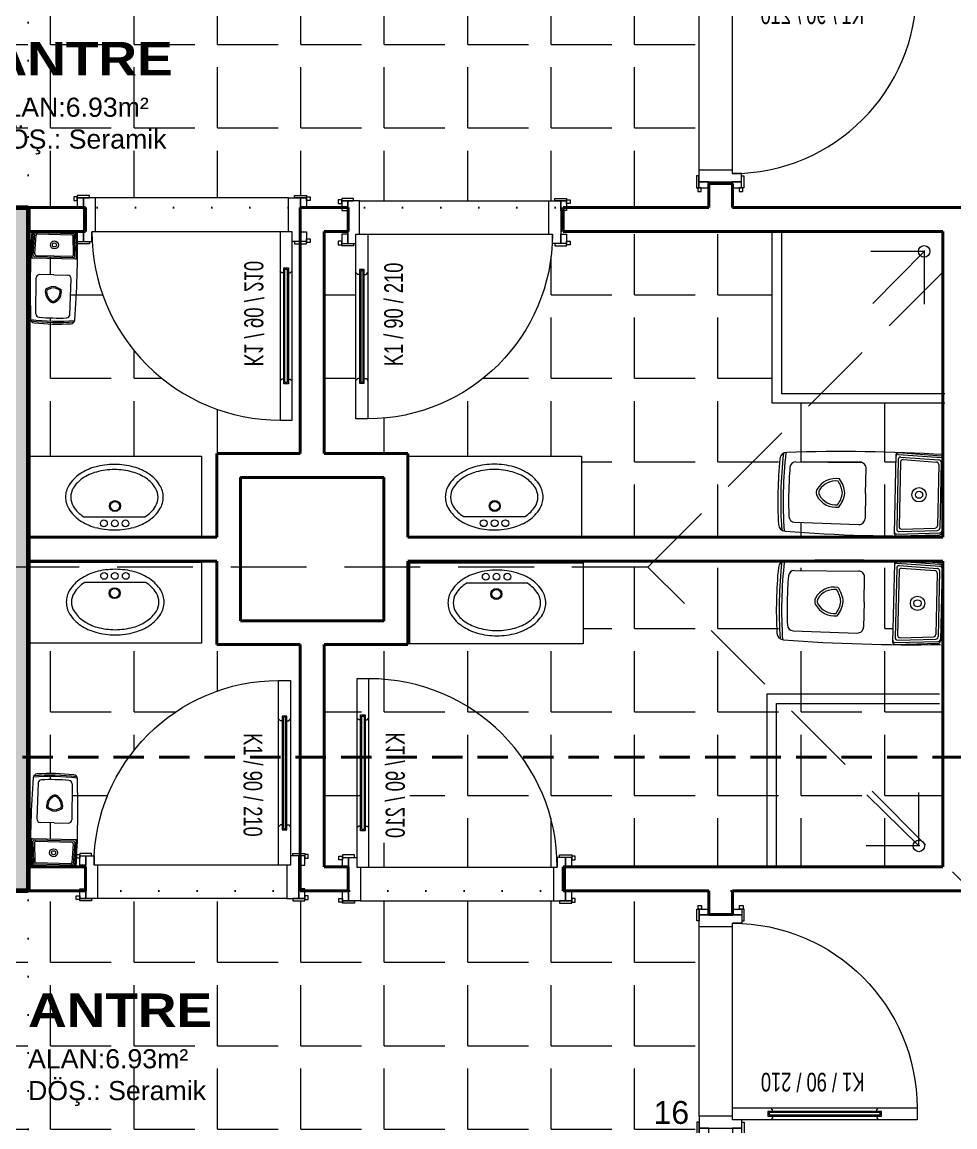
# Model space of a CAD drawing. Header units: millimetres. Extents: x 768 to 14077, y 324 to 18132.
# Drawn here: x 3823.9 to 4214.5, y 10785.6 to 11248.1 of the extents above; entities that cross this region are included whole.
import ezdxf
from ezdxf.enums import TextEntityAlignment as Align

# ---------------------------------------------------------------- set-up
doc = ezdxf.new("R2010")
doc.units = ezdxf.units.MM
for name, pattern in [('DOT2', [3.175, 0, -3.175]), ('HIDDEN', [9.525, 6.35, -3.175]), ('HIDDENX2', [19.05, 12.7, -6.35])]:
    doc.linetypes.add(name, pattern=pattern)
for name, color, linetype, lineweight in [('KAPI', 30, 'Continuous', 20), ('SEM_DUVAR1', 136, 'Continuous', 40), ('SEM_hidden', 8, 'HIDDEN', 13), ('SEM_INCE', 8, 'Continuous', 5), ('SEM_KAPI', 30, 'Continuous', 18), ('SEM_KESİK1', 254, 'HIDDENX2', 40), ('SEM_KOLON1', 244, 'Continuous', 60), ('SEM_PENCERE', 133, 'Continuous', 13), ('SEM_TARAMA', 253, 'Continuous', 5), ('SEM_TEFRIS', 225, 'Continuous', 9), ('SEM_YAZI2', 53, 'Continuous', 9), ('SEMBOL', 232, 'Continuous', 0)]:
    doc.layers.add(name, color=color, linetype=linetype, lineweight=lineweight)
doc.layers.add('SEM_AKS', color=161, linetype='Continuous')
doc.styles.add('S', font='arial.ttf', dxfattribs={"width": 0.7})
doc.styles.get("Standard").update_dxf_attribs({"font": 'arial.ttf'})
pattern_1 = [(0, (-355.13, 8724.027), (0, 34.925), [25.4, -9.525]), (90, (-355.13, 8724.027), (-34.925, 2e-15), [25.4, -9.525])]

# ---------------------------------------------------------------- blocks, each defined once
blk = doc.blocks.new('kap 1')
at = {"layer": 'SEM_INCE', "ltscale": 0.5}
for p, q in [((8.5, 10), (85, 10)), ((5, -4), (85, -4))]:
    blk.add_line(p, q, dxfattribs=at)
blk.add_arc((8.5, 10), 78, 360, 90, dxfattribs=at)
at = {"layer": 'SEM_KAPI'}
for p in [(86.5, 14), (85, 10)]:
    blk.add_line(p, (86.5, 10), dxfattribs=at)
for points in [[(3.5, 10), (8.5, 10), (8.5, 88), (3.5, 88)], [(-2.5, 14.5), (-2.5, 13), (-4, 13), (-4, 14.5)], [(2.5, 14), (2.5, 15), (-2.5, 15), (-2.5, 14)], [(0, 14), (0, 10), (-2.5, 10), (-2.5, 14)], [(87.5, 14), (87.5, 15), (92.5, 15), (92.5, 14)], [(90, 14), (90, 10), (92.5, 10), (92.5, 14)], [(92.5, 14.5), (92.5, 13), (94, 13), (94, 14.5)], [(0, 0), (0, -4), (-2.5, -4), (-2.5, 0)], [(90, 0), (90, -4), (92.5, -4), (92.5, 0)], [(-2.5, -3), (-2.5, -4.5), (-4, -4.5), (-4, -3)], [(2.5, -4), (2.5, -5), (-2.5, -5), (-2.5, -4)], [(87.5, -4), (87.5, -5), (92.5, -5), (92.5, -4)], [(92.5, -3), (92.5, -4.5), (94, -4.5), (94, -3)]]:
    blk.add_lwpolyline(points, close=True, dxfattribs=at)
for points in [[(5, 71), (4.25, 71), (3.5, 71.75)], [(7, 71), (7.75, 71), (8.5, 71.75)], [(5, 27), (4.25, 27), (3.5, 26.25)], [(7, 27), (7.75, 27), (8.5, 26.25)], [(5, 10), (5, -4), (0, -4), (0, 14), (3.5, 14)], [(85, 10), (85, -4), (90, -4), (90, 14), (86.5, 14)]]:
    blk.add_lwpolyline(points, dxfattribs=at)
at = {"layer": 'SEM_PENCERE'}
for points in [[(5, 25), (5, 73), (7, 73), (7, 25)], [(5.5, 25.5), (5.5, 72.5), (6.5, 72.5), (6.5, 25.5)]]:
    blk.add_lwpolyline(points, close=True, dxfattribs=at)
blk = doc.blocks.new('kapı 90 210')
at = {"layer": 'KAPI', "xscale": -1.140948896087914, "yscale": 1.140948896087914, "zscale": 1.140948896087914, "rotation": 90}
blk.add_blockref('kap 1', (1817.41, 1318.49), dxfattribs=at)
at = {"layer": 'SEM_YAZI2', "style": 'S', "width": 0.7}
blk.add_text('K1 / 90 / 210', height=9, rotation=0, dxfattribs=at).set_placement((1742.36, 1291.87))
blk = doc.blocks.new('lavabo24')
at = {"layer": 'SEM_TEFRIS'}
for p, q in [((15, -42), (15, 0)), ((15, 0), (105, 0)), ((105, 0), (105, -42)), ((76.04, -10.56), (44.36, -10.56)), ((105, -42), (15, -42))]:
    blk.add_line(p, q, dxfattribs=at)
for centre, radius in [((54.44, -7.14), 1.76), ((59.99, -7.14), 1.76), ((65.67, -7.14), 1.76), ((59.92, -16.1), 2.84), ((59.92, -16.1), 2.39)]:
    blk.add_circle(centre, radius, dxfattribs=at)
for centre, radius, start, end in [((57.37, -31.25), 27.14, 105.51757, 123.83466), ((60.2, -41.45), 37.73, 90, 105.51757), ((60.2, -41.45), 37.73, 74.48243, 90), ((63.04, -31.25), 27.14, 56.16534, 74.48243), ((53.05, -24.8), 19.38, 123.83466, 148.28659), ((53.05, -24.8), 16.68, 121.37674, 148.28659), ((67.36, -24.8), 16.68, 31.71341, 58.62326), ((67.36, -24.8), 19.38, 31.71341, 56.16534), ((46.47, -20.73), 11.64, 148.28659, 180), ((46.47, -20.73), 8.94, 148.28659, 180), ((73.94, -20.73), 8.94, 0, 31.71341), ((73.94, -20.73), 11.64, 0, 31.71341), ((46.47, -20.73), 11.64, 180, 211.71341), ((46.47, -20.73), 8.94, 180, 211.71341), ((73.94, -20.73), 8.94, 328.28659, 0), ((73.94, -20.73), 11.64, 328.28659, 0), ((53.05, -16.66), 19.38, 211.71341, 236.16534), ((53.05, -16.66), 16.68, 211.71341, 236.16534), ((67.36, -16.66), 16.68, 303.83466, 328.28659), ((67.36, -16.66), 19.38, 303.83466, 328.28659), ((57.37, -10.21), 27.14, 236.16534, 254.48243), ((57.37, -10.21), 24.44, 236.16534, 254.48243), ((60.2, -0.01), 35.03, 254.48243, 270), ((60.2, -0.01), 35.03, 270, 285.51757), ((63.04, -10.21), 24.44, 285.51757, 303.83466), ((63.04, -10.21), 27.14, 285.51757, 303.83466), ((60.2, -0.01), 37.73, 254.48243, 270), ((60.2, -0.01), 37.73, 270, 285.51757)]:
    blk.add_arc(centre, radius, start, end, dxfattribs=at)
blk = doc.blocks.new('banyo')
at = {"layer": 'SEM_TEFRIS'}
for p, q in [((2376.06, 1421.24), (2466.06, 1421.24)), ((2466.06, 1421.24), (2466.06, 1331.24)), ((2376.06, 1416.24), (2461.06, 1416.24)), ((2461.06, 1416.24), (2461.06, 1331.24)), ((2386.76, 1341.56), (2386.76, 1369.6)), ((2386.76, 1342), (2413.48, 1369.24)), ((2386.76, 1342), (2414.55, 1342))]:
    blk.add_line(p, q, dxfattribs=at)
blk.add_circle((2386.76, 1342), 3, dxfattribs=at)
blk = doc.blocks.new('fdsfsd')
at = {"layer": 'SEM_TEFRIS'}
for p, q in [((6139.96, 1099.83), (6139.6, 1072.91)), ((6165.22, 1099.83), (6165.57, 1072.91)), ((6152.89, 1091.02), (6152.29, 1091.02)), ((6152.59, 1090.02), (6152.54, 1090.02)), ((6152.59, 1090.02), (6152.63, 1090.02)), ((6152.59, 1070.38), (6142.1, 1070.38)), ((6152.59, 1070.38), (6163.07, 1070.38)), ((6135.14, 1056.99), (6136.04, 1038.99)), ((6135.94, 1056.99), (6136.84, 1038.99)), ((6169.04, 1058.04), (6136.14, 1058.04)), ((6136.99, 1055.99), (6137.79, 1039.99)), ((6167.18, 1057.04), (6137.99, 1057.04)), ((6138.04, 1054.99), (6138.74, 1040.99)), ((6166.13, 1056.04), (6139.04, 1056.04)), ((6167.13, 1054.99), (6166.43, 1040.99)), ((6168.18, 1055.99), (6167.38, 1039.99)), ((6169.23, 1056.99), (6168.33, 1038.99)), ((6170.03, 1056.99), (6169.13, 1038.99)), ((6168.14, 1038.04), (6137.04, 1038.04)), ((6166.38, 1039.04), (6138.79, 1039.04)), ((6165.43, 1040.04), (6139.74, 1040.04))]:
    blk.add_line(p, q, dxfattribs=at)
for radius in [3, 1.5]:
    blk.add_circle((6152.59, 1047.99), radius, dxfattribs=at)
for centre, radius, start, end in [((6139.06, 1103.58), 3, 94.2993, 176.9871), ((6152.59, 923.67), 182.21, 84.9422, 95.0578), ((6152.59, 923.67), 183.41, 85.7007, 94.2993), ((6166.11, 1103.58), 3, 3.0129, 85.7007), ((6868.5, 1065.19), 733.45, 176.98713, 182.12116), ((6152.59, 923.67), 181.21, 84.7844, 95.2156), ((6142.46, 1099.79), 2.5, 93.2914, 179.2456), ((6152.59, 923.67), 178.91, 90, 93.2914), ((6152.59, 923.67), 178.91, 86.7086, 90), ((6162.72, 1099.79), 2.5, 0.7544, 86.7086), ((5436.68, 1065.19), 733.45, 357.87884, 3.01287), ((6155.6, 1082.8), 9.05, 118.051, 188.5277), ((6155.6, 1082.8), 8.05, 121.1533, 185.6173), ((6152.29, 1089.02), 2, 90, 118.051), ((6152.54, 1088.02), 2, 90, 123.533), ((6152.63, 1088.02), 2, 56.467, 90), ((6152.89, 1089.02), 2, 61.949, 90), ((6149.57, 1082.8), 8.05, 354.3827, 58.8467), ((6149.57, 1082.8), 9.05, 351.4723, 61.949), ((6153.97, 1091.16), 12.16, 232.967, 263.4544), ((6153.97, 1091.16), 11.16, 235.0999, 262.8651), ((6151.2, 1091.16), 11.16, 277.1349, 304.9001), ((6151.2, 1091.16), 12.16, 276.5456, 307.033), ((6142.1, 1072.88), 2.5, 179.2456, 270), ((6163.07, 1072.88), 2.5, 270, 0.7544), ((6136.14, 1057.04), 1, 90, 182.8624), ((6136.94, 1057.04), 1, 90, 182.8624), ((6137.99, 1056.04), 1, 90, 182.8624), ((6139.04, 1055.04), 1, 90, 182.8624), ((6166.13, 1055.04), 1, 357.1376, 90), ((6167.18, 1056.04), 1, 357.1376, 90), ((6168.23, 1057.04), 1, 357.1376, 90), ((6169.04, 1057.04), 1, 357.1376, 90), ((6139.74, 1041.04), 1, 182.8624, 270), ((6165.43, 1041.04), 1, 270, 357.1376), ((6137.04, 1039.04), 1, 182.8624, 270), ((6137.84, 1039.04), 1, 182.8624, 270), ((6138.79, 1040.04), 1, 182.8624, 270), ((6166.38, 1040.04), 1, 270, 357.1376), ((6167.33, 1039.04), 1, 270, 357.1376), ((6168.14, 1039.04), 1, 270, 357.1376)]:
    blk.add_arc(centre, radius, start, end, dxfattribs=at)

msp = doc.modelspace()

# ---------------------------------------------------------------- hatches: boundary and pattern name
at = {"layer": 'SEM_TARAMA'}
h = msp.add_hatch(dxfattribs=at)
h.set_pattern_fill('ANGLE', color=256, scale=5)
h.set_pattern_definition(pattern_1)
h.paths.add_polyline_path([(4111.43, 11492.44), (4111.43, 11532.44), (4111.43, 11542.44), (4111.43, 11727.44), (3921.43, 11727.44), (3911.43, 11727.44), (3877.43, 11727.44), (3826.43, 11727.44), (3826.43, 11579.99), (3833.66, 11579.99), (3833.66, 11551.58), (3826.43, 11551.58), (3826.43, 11550.93), (3881.49, 11550.93), (3881.49, 11545.93), (3876.49, 11545.93), (3876.49, 11542.44), (3911.43, 11542.44), (3921.43, 11542.44), (3921.43, 11532.44), (3921.43, 11492.44)])
h.paths.add_polyline_path([(3641.43, 11727.44), (3641.43, 11542.44), (3651.43, 11542.44), (3651.43, 11532.44), (3459.43, 11532.44), (3459.43, 11290.44), (3790.43, 11290.44), (3800.43, 11290.44), (3800.43, 11287.89), (3800.43, 11285.39), (3821.43, 11285.39), (3821.43, 11282.89), (3821.43, 11280.44), (3790.43, 11280.44), (3790.43, 11282.89), (3790.43, 11287.89), (3600.43, 11287.89), (3600.43, 11282.89), (3600.43, 11265.39), (3590.43, 11265.39), (3590.43, 11285.39), (3310.43, 11285.39), (3310.43, 11170.39), (3826.43, 11170.39), (3826.43, 11727.44), (3756.43, 11727.44)], flags=17)
h.paths.add_polyline_path([(3660.24, 11621.13), (3660.24, 11542.29), (3737.56, 11542.29), (3739.07, 11542.29, 0.414214)], flags=0)
h.paths.add_polyline_path([(3800.13, 11580.06), (3815.45, 11580.06), (3815.45, 11551.64), (3800.13, 11551.64)], flags=0)
h.paths.add_polyline_path([(3677.42, 11600.73), (3677.42, 11552.39), (3665.05, 11552.39), (3665.05, 11600.73)], flags=0)
h.paths.add_polyline_path([(3756.49, 11545.93), (3816.49, 11545.93), (3816.49, 11550.93), (3816.37, 11550.93), (3751.49, 11550.93), (3751.49, 11545.93), (3756.49, 11545.93)], flags=0)
h.paths.add_polyline_path([(3658.72, 11557.45), (3656.7, 11557.45), (3656.7, 11605.96), (3658.72, 11605.96)], flags=0)
h.paths.add_polyline_path([(3658.22, 11605.46), (3658.22, 11557.96), (3657.2, 11557.96), (3657.2, 11605.46)], flags=0)
h.paths.add_polyline_path([(3818.34, 11579.99), (3833.66, 11579.99), (3833.66, 11551.58), (3818.34, 11551.58)])
h.paths.add_polyline_path([(3901.03, 11366.07), (3905.98, 11366.07), (3905.98, 11292.72), (3906.97, 11292.72), (3906.97, 11293.72), (3911.93, 11293.72), (3911.93, 11293.22), (3913.42, 11293.22), (3913.42, 11291.73), (3911.93, 11291.73), (3911.93, 11288.76), (3909.45, 11288.76), (3909.45, 11278.85), (3911.93, 11278.85), (3911.93, 11275.88), (3913.42, 11275.88), (3913.42, 11274.39), (3911.93, 11274.39), (3911.93, 11273.89), (3906.97, 11273.89), (3906.97, 11274.88), (3904.5, 11274.88), (3825.21, 11274.88), (3822.73, 11274.88), (3822.73, 11273.89), (3817.78, 11273.89), (3817.78, 11274.39), (3816.29, 11274.39), (3816.29, 11275.88), (3817.78, 11275.88), (3817.78, 11278.85), (3820.25, 11278.85), (3820.25, 11288.76), (3817.78, 11288.76), (3817.78, 11291.73), (3816.29, 11291.73), (3816.29, 11293.22), (3817.78, 11293.22), (3817.78, 11293.72), (3822.73, 11293.72), (3822.73, 11292.72), (3823.82, 11292.72, -0.399265)], flags=17)
h.paths.add_polyline_path([(3603.22, 11268.67), (3603.22, 11267.19), (3603.71, 11267.19), (3603.71, 11262.23), (3602.72, 11262.23), (3602.72, 11259.75), (3602.72, 11180.47), (3602.72, 11177.99), (3603.71, 11177.99), (3603.71, 11173.03), (3603.22, 11173.03), (3603.22, 11171.55), (3601.73, 11171.55), (3601.73, 11173.03), (3598.76, 11173.03), (3598.76, 11175.51), (3588.84, 11175.51), (3588.84, 11173.03), (3585.87, 11173.03), (3585.87, 11171.55), (3584.38, 11171.55), (3584.38, 11173.03), (3583.89, 11173.03), (3583.89, 11177.99), (3584.88, 11177.99), (3584.88, 11179.08, -0.399265), (3511.54, 11256.28), (3511.54, 11261.24), (3584.88, 11261.24), (3584.88, 11262.23), (3583.89, 11262.23), (3583.89, 11267.19), (3584.38, 11267.19), (3584.38, 11268.67), (3585.87, 11268.67), (3585.87, 11267.19), (3588.84, 11267.19), (3588.84, 11264.71), (3598.76, 11264.71), (3598.76, 11267.19), (3601.73, 11267.19), (3601.73, 11268.67)], flags=0)
h.paths.add_polyline_path([(3573.98, 11259.75), (3573.98, 11257.77), (3526.4, 11257.77), (3526.4, 11259.75)], flags=0)
h.paths.add_polyline_path([(3573.48, 11259.26), (3573.48, 11258.27), (3526.9, 11258.27), (3526.9, 11259.26)], flags=0)
h.paths.add_polyline_path([(3578.94, 11251.56), (3578.94, 11239.43), (3531.54, 11239.43), (3531.54, 11251.56)], flags=0)
h.paths.add_polyline_path([(3389.17, 11256.68), (3310.33, 11256.68), (3310.33, 11179.36), (3310.33, 11177.85, 0.414214)])
h.paths.add_polyline_path([(3374.01, 11260.22), (3374.01, 11258.2), (3325.5, 11258.2), (3325.5, 11260.22)], flags=0)
h.paths.add_polyline_path([(3373.5, 11259.71), (3373.5, 11258.7), (3326, 11258.7), (3326, 11259.71)], flags=0)
h.paths.add_polyline_path([(3368.77, 11251.87), (3368.77, 11239.5), (3320.44, 11239.5), (3320.44, 11251.87)], flags=16)
h.paths.add_polyline_path([(3314.88, 11269.32), (3314.88, 11267.8), (3315.39, 11267.8), (3315.39, 11262.75), (3314.38, 11262.75), (3314.38, 11265.27), (3296.18, 11265.27), (3296.18, 11260.22), (3296.18, 11179.36), (3296.18, 11174.31), (3314.38, 11174.31), (3314.38, 11176.84), (3315.39, 11176.84), (3315.39, 11171.78), (3314.88, 11171.78), (3314.88, 11170.27), (3313.37, 11170.27), (3313.37, 11171.78), (3310.33, 11171.78), (3310.33, 11174.31), (3300.23, 11174.31), (3300.23, 11171.78), (3297.2, 11171.78), (3297.2, 11170.27), (3295.68, 11170.27), (3295.68, 11171.78), (3295.17, 11171.78), (3295.17, 11176.84), (3296.18, 11176.84), (3296.18, 11179.36), (3296.18, 11260.22), (3296.18, 11262.75), (3295.17, 11262.75), (3295.17, 11267.8), (3295.68, 11267.8), (3295.68, 11269.32), (3297.2, 11269.32), (3297.2, 11267.8), (3300.23, 11267.8), (3300.23, 11265.27), (3310.33, 11265.27), (3310.33, 11267.8), (3313.37, 11267.8), (3313.37, 11269.32)])
h.paths.add_polyline_path([(3641.43, 11727.44), (3641.43, 11542.44), (3651.43, 11542.44), (3651.43, 11532.44), (3459.43, 11532.44), (3459.43, 11290.44), (3790.43, 11290.44), (3800.43, 11290.44), (3800.43, 11287.89), (3800.43, 11285.39), (3821.43, 11285.39), (3821.43, 11282.89), (3821.43, 11280.44), (3790.43, 11280.44), (3790.43, 11282.89), (3790.43, 11287.89), (3600.43, 11287.89), (3600.43, 11282.89), (3600.43, 11265.39), (3590.43, 11265.39), (3590.43, 11280.39), (3590.43, 11285.39), (3310.43, 11285.39), (3310.43, 11280.39), (3310.43, 11265.39), (3310.43, 11170.39), (3826.43, 11170.39), (3826.43, 11727.44), (3756.43, 11727.44)], flags=17)
h.paths.add_polyline_path([(3901.03, 11366.07), (3905.98, 11366.07), (3905.98, 11292.72), (3906.97, 11292.72), (3906.97, 11293.72), (3911.93, 11293.72), (3911.93, 11293.22), (3913.42, 11293.22), (3913.42, 11291.73), (3911.93, 11291.73), (3911.93, 11288.76), (3909.45, 11288.76), (3909.45, 11278.85), (3911.93, 11278.85), (3911.93, 11275.88), (3913.42, 11275.88), (3913.42, 11274.39), (3911.93, 11274.39), (3911.93, 11273.89), (3906.97, 11273.89), (3906.97, 11274.88), (3904.5, 11274.88), (3825.21, 11274.88), (3822.73, 11274.88), (3822.73, 11273.89), (3817.78, 11273.89), (3817.78, 11274.39), (3816.29, 11274.39), (3816.29, 11275.88), (3817.78, 11275.88), (3817.78, 11278.85), (3820.25, 11278.85), (3820.25, 11288.76), (3817.78, 11288.76), (3817.78, 11291.73), (3816.29, 11291.73), (3816.29, 11293.22), (3817.78, 11293.22), (3817.78, 11293.72), (3822.73, 11293.72), (3822.73, 11292.72), (3823.82, 11292.72, -0.399265)])
h.paths.add_polyline_path([(3884.18, 11346.06), (3896.3, 11346.06), (3896.3, 11298.67), (3884.18, 11298.67)], flags=16)
h.paths.add_polyline_path([(3660.24, 11621.13), (3660.24, 11542.29), (3737.56, 11542.29), (3739.07, 11542.29, 0.414214)], flags=0)
h.paths.add_polyline_path([(3911.43, 10312.44), (3921.43, 10312.44), (4111.43, 10312.44), (4111.43, 10497.44), (4111.43, 10512.44), (4111.43, 10547.44), (3921.43, 10547.44), (3921.43, 10512.44), (3921.43, 10497.44), (3911.43, 10497.44), (3877.43, 10497.44), (3877.43, 10497.87), (3757.43, 10497.87), (3757.43, 10497.44), (3741.43, 10497.44), (3741.43, 10502.44), (3741.43, 10512.44), (3651.43, 10512.44), (3651.43, 10507.44), (3651.43, 10497.44), (3641.43, 10497.44), (3641.43, 10312.44)])
h.paths.add_polyline_path([(3833.82, 10463.8), (3818.5, 10463.8), (3818.5, 10492.21), (3833.82, 10492.21)], flags=16)
h.paths.add_polyline_path([(3877.46, 10497.92), (3817.46, 10497.92), (3817.46, 10492.92), (3817.58, 10492.92), (3882.46, 10492.92), (3882.46, 10497.92), (3877.46, 10497.92)], flags=17)
h.paths.add_polyline_path([(3656.48, 10422.42), (3656.48, 10495.76), (3655.49, 10495.76), (3655.49, 10494.77), (3650.53, 10494.77), (3650.53, 10495.27), (3649.04, 10495.27), (3649.04, 10496.76), (3650.53, 10496.76), (3650.53, 10499.73), (3653.01, 10499.73), (3653.01, 10509.64), (3650.53, 10509.64), (3650.53, 10512.61), (3649.04, 10512.61), (3649.04, 10514.1), (3650.53, 10514.1), (3650.53, 10514.6), (3655.49, 10514.6), (3655.49, 10513.6), (3657.96, 10513.6), (3737.25, 10513.6), (3739.73, 10513.6), (3739.73, 10514.6), (3744.69, 10514.6), (3744.69, 10514.1), (3746.17, 10514.1), (3746.17, 10512.61), (3744.69, 10512.61), (3744.69, 10509.64), (3742.21, 10509.64), (3742.21, 10499.73), (3744.69, 10499.73), (3744.69, 10496.76), (3746.17, 10496.76), (3746.17, 10495.27), (3744.69, 10495.27), (3744.69, 10494.77), (3739.73, 10494.77), (3739.73, 10495.76), (3738.64, 10495.76, -0.399265), (3661.43, 10422.42)], flags=16)
h.paths.add_polyline_path([(3678.28, 10442.43), (3666.16, 10442.43), (3666.16, 10489.82), (3678.28, 10489.82)], flags=0)
h.paths.add_polyline_path([(3659.95, 10437.29), (3657.96, 10437.29), (3657.96, 10484.86), (3659.95, 10484.86)], flags=0)
h.paths.add_polyline_path([(3659.45, 10437.79), (3658.46, 10437.79), (3658.46, 10484.37), (3659.45, 10484.37)], flags=0)
h.paths.add_polyline_path([(2497.43, 10497.44), (2321.98, 10497.44), (2321.98, 10495.96), (2320.5, 10495.96), (2320.5, 10495.47), (2315.54, 10495.47), (2315.54, 10496.46), (2314.45, 10496.46, -0.399265), (2237.24, 10423.11), (2232.29, 10423.11), (2232.29, 10496.46), (2231.3, 10496.46), (2231.3, 10495.47), (2226.34, 10495.47), (2226.34, 10495.96), (2224.85, 10495.96), (2224.85, 10497.44), (2217.43, 10497.44), (2217.43, 10312.44), (2487.43, 10312.44), (2497.43, 10312.44), (2687.43, 10312.44), (2687.43, 10548.44), (2497.43, 10548.44)])
h.paths.add_polyline_path([(2217.43, 11727.44), (2217.43, 11542.44), (2227.43, 11542.44), (2317.43, 11542.44), (2487.43, 11542.44), (2497.43, 11542.44), (2497.43, 11532.44), (2497.43, 11507.44), (2687.43, 11507.44), (2687.43, 11532.44), (2687.43, 11542.44), (2687.43, 11727.44)])
h.paths.add_polyline_path([(2235.21, 11621.51), (2235.21, 11542.67), (2312.53, 11542.67), (2314.04, 11542.67, 0.414214)], flags=16)
h.paths.add_polyline_path([(2321.62, 11547.22), (2321.62, 11545.71), (2320.11, 11545.71), (2320.11, 11542.67), (2317.58, 11542.67), (2317.58, 11532.57), (2320.11, 11532.57), (2320.11, 11529.54), (2321.62, 11529.54), (2321.62, 11528.02), (2320.11, 11528.02), (2320.11, 11527.51), (2315.06, 11527.51), (2315.06, 11528.52), (2312.53, 11528.52), (2231.67, 11528.52), (2229.15, 11528.52), (2229.15, 11527.51), (2224.09, 11527.51), (2224.09, 11528.02), (2222.58, 11528.02), (2222.58, 11529.54), (2224.09, 11529.54), (2224.09, 11532.57), (2226.62, 11532.57), (2226.62, 11542.67), (2224.09, 11542.67), (2224.09, 11545.71), (2222.58, 11545.71), (2222.58, 11547.22), (2224.09, 11547.22), (2224.09, 11547.73), (2229.15, 11547.73), (2229.15, 11546.72), (2226.62, 11546.72), (2226.62, 11528.52), (2231.67, 11528.52), (2312.53, 11528.52), (2317.58, 11528.52), (2317.58, 11546.72), (2315.06, 11546.72), (2315.06, 11547.73), (2320.11, 11547.73), (2320.11, 11547.22)], flags=16)
h.paths.add_polyline_path([(2252.39, 11601.11), (2252.39, 11552.78), (2240.03, 11552.78), (2240.03, 11601.11)], flags=0)
h.paths.add_polyline_path([(2233.69, 11557.84), (2231.67, 11557.84), (2231.67, 11606.35), (2233.69, 11606.35)], flags=16)
h.paths.add_polyline_path([(2233.19, 11605.84), (2233.19, 11558.34), (2232.18, 11558.34), (2232.18, 11605.84)], flags=0)
h.paths.add_polyline_path([(3887.98, 11619.31), (3972.5, 11619.31), (3972.5, 11691.52), (3887.98, 11691.52)], flags=24)
h.paths.add_polyline_path([(3617.75, 11389.52), (3729.07, 11389.52), (3729.07, 11461.73), (3617.75, 11461.73)], flags=8)
h.paths.add_polyline_path([(3926.26, 10370.75), (4010.78, 10370.75), (4010.78, 10442.96), (3926.26, 10442.96)], flags=24)
h.paths.add_polyline_path([(2426, 10380.2), (2510.53, 10380.2), (2510.53, 10452.4), (2426, 10452.4)], flags=24)
h.paths.add_polyline_path([(2482.89, 11601.27), (2567.41, 11601.27), (2567.41, 11673.47), (2482.89, 11673.47)], flags=24)
h = msp.add_hatch(dxfattribs=at)
h.set_pattern_fill('ANGLE', color=256, scale=5)
h.set_pattern_definition(pattern_1)
h.paths.add_polyline_path([(3826.43, 10884.39), (3590.43, 10884.39), (3590.79, 10877.01), (3600.17, 10877.01), (3600.17, 10879.54), (3603.2, 10879.54), (3603.2, 10881.06), (3604.72, 10881.06), (3604.72, 10879.54), (3605.22, 10879.54), (3605.22, 10874.49), (3604.21, 10874.49), (3604.21, 10871.96), (3604.21, 10791.1), (3604.21, 10788.58), (3605.22, 10788.58), (3605.22, 10783.52), (3604.72, 10783.52), (3604.72, 10782.01), (3603.2, 10782.01), (3603.2, 10783.52), (3600.28, 10783.52), (3600.43, 10769.44), (3600.43, 10766.94), (3614.28, 10766.94), (3634.43, 10766.94), (3790.43, 10766.94), (3790.43, 10776.94), (3817.54, 10776.94), (3817.54, 10779.56), (3816.03, 10779.56), (3816.03, 10781.07), (3817.54, 10781.07), (3817.54, 10781.58), (3822.6, 10781.58), (3822.6, 10780.57), (3825.12, 10780.57), (3826.43, 10780.57)])
h.paths.add_polyline_path([(4107.47, 10869.35), (4107.47, 10871.82), (4106.48, 10871.82), (4106.48, 10876.78), (4106.97, 10876.78), (4106.97, 10878.27), (4108.46, 10878.27), (4108.46, 10876.78), (4111.43, 10876.78), (4111.43, 10884.39), (4054.06, 10884.39), (4054.06, 10881.2), (4055.58, 10881.2), (4055.58, 10879.68), (4054.06, 10879.68), (4054.06, 10879.18), (4049.01, 10879.18), (4049.01, 10880.19), (4046.48, 10880.19), (3965.63, 10880.19), (3963.1, 10880.19), (3963.1, 10879.18), (3958.05, 10879.18), (3958.05, 10879.68), (3956.53, 10879.68), (3956.53, 10881.2), (3958.05, 10881.2), (3958.05, 10884.39), (3942.26, 10884.39), (3942.26, 10882.23), (3943.74, 10882.23), (3943.74, 10880.75), (3942.26, 10880.75), (3942.26, 10880.25), (3937.3, 10880.25), (3937.3, 10881.24), (3934.82, 10881.24), (3855.53, 10881.24), (3853.06, 10881.24), (3853.06, 10880.25), (3848.1, 10880.25), (3846.61, 10880.75), (3846.61, 10882.23), (3848.1, 10882.23), (3848.1, 10884.39), (3826.43, 10884.39), (3826.43, 10780.57), (3905.98, 10780.57), (3908.51, 10780.57), (3908.51, 10781.58), (3913.56, 10781.58), (3913.56, 10781.07), (3915.08, 10781.07), (3915.08, 10779.56), (3913.56, 10779.56), (3913.56, 10776.52), (3911.43, 10776.52), (3911.43, 10774.63), (3921.43, 10774.44), (3921.43, 10757.44), (3961.43, 10757.44, -1), (3971.43, 10757.44), (4011.43, 10757.44), (4021.43, 10782.44), (4099.99, 10782.44), (4106.48, 10783.47), (4106.48, 10787.58), (4107.47, 10787.58), (4107.47, 10790.06)])
h.paths.add_polyline_path([(3826.43, 11274.88), (3825.21, 11274.88), (3822.73, 11274.88), (3822.73, 11273.89), (3817.78, 11273.89), (3816.29, 11274.39), (3816.29, 11275.88), (3817.78, 11275.88), (3817.78, 11278.85), (3820.25, 11278.85), (3820.25, 11280.44), (3805.93, 11280.44), (3790.43, 11280.44), (3790.43, 11282.89), (3790.43, 11287.89), (3600.43, 11287.89), (3600.43, 11282.89), (3600.43, 11267.19), (3601.73, 11267.19), (3601.73, 11268.67), (3603.22, 11268.67), (3603.22, 11267.19), (3603.71, 11267.19), (3603.71, 11262.23), (3602.72, 11259.75), (3602.72, 11180.47), (3602.72, 11177.99), (3603.71, 11177.99), (3603.71, 11173.03), (3603.22, 11173.03), (3603.22, 11171.55), (3601.73, 11171.55), (3601.73, 11173.03), (3598.76, 11173.03), (3598.76, 11175.51), (3592.43, 11175.51), (3592.41, 11170.39), (3826.43, 11170.39)])
h.paths.add_polyline_path([(4107.35, 11265.41), (4107.35, 11267.88), (4106.36, 11267.88), (4106.36, 11272.84), (4106.86, 11272.84), (4106.86, 11274.33), (4108.34, 11274.33), (4108.34, 11272.84), (4111.43, 11272.84), (4111.43, 11280.44), (4071.66, 11280.8, -0.904094), (4061.71, 11280.9), (4011.69, 11281.35), (4011.69, 11256.35), (3921.69, 11256.35), (3921.43, 11280.44), (3918.79, 11280.44), (3909.45, 11280.44), (3909.45, 11278.85), (3911.93, 11278.85), (3911.93, 11275.88), (3913.42, 11275.88), (3913.42, 11274.39), (3911.93, 11274.39), (3911.93, 11273.89), (3906.97, 11273.89), (3904.5, 11274.88), (3826.43, 11274.88), (3826.43, 11170.39), (3832.86, 11170.39), (3847.05, 11170.39), (3847.05, 11173.43), (3845.54, 11173.43), (3845.54, 11174.95), (3847.05, 11174.95), (3847.05, 11175.45), (3852.11, 11175.45), (3852.11, 11174.44), (3854.63, 11174.44), (3935.49, 11174.44), (3938.01, 11174.44), (3938.01, 11175.45), (3943.07, 11175.45), (3943.07, 11174.95), (3944.58, 11174.95), (3944.58, 11173.43), (3943.07, 11173.43), (3943.07, 11170.39), (3950.43, 11170.39), (3957.8, 11170.39), (3957.8, 11172.17), (3956.31, 11172.17), (3956.31, 11173.66), (3957.8, 11173.66), (3957.8, 11174.16), (3962.75, 11174.16), (3965.23, 11173.16), (4044.52, 11173.16), (4047, 11173.16), (4047, 11174.16), (4051.95, 11174.16), (4051.95, 11173.66), (4053.44, 11173.66), (4053.44, 11172.17), (4051.95, 11172.17), (4051.95, 11170.39), (4054.73, 11170.39), (4111.43, 11170.39), (4111.43, 11175.42), (4111.43, 11178.68), (4108.34, 11178.68), (4108.34, 11177.2), (4106.86, 11177.2), (4106.86, 11178.68), (4106.36, 11178.68), (4106.36, 11183.64), (4107.35, 11186.12)])
h.paths.add_polyline_path([(3110.43, 11276.2), (3100.83, 11276.2), (3098.3, 11276.2), (3098.3, 11275.19), (3093.25, 11275.19), (3093.25, 11275.7), (3091.73, 11275.7), (3091.73, 11277.22), (3093.25, 11277.22), (3093.25, 11280.44), (3076.43, 11280.44), (2817.65, 11280.44), (2800.59, 11280.44), (2800.59, 11278.21), (2802.1, 11278.21), (2802.1, 11276.7), (2800.59, 11276.7), (2800.59, 11276.19), (2795.53, 11276.19), (2795.53, 11277.2), (2793.01, 11277.2), (2712.15, 11277.2), (2709.62, 11277.2), (2709.62, 11276.19), (2704.57, 11276.19), (2704.57, 11276.7), (2703.06, 11276.7), (2703.06, 11278.21), (2704.57, 11278.21), (2704.57, 11280.44), (2697.43, 11280.44), (2687.43, 11280.44), (2687.43, 11296.03), (2647.81, 11296.03, -1), (2637.81, 11296.03), (2597.81, 11296.03), (2587.81, 11296.03), (2587.81, 11271.03), (2497.81, 11271.03), (2497.43, 11280.44), (2493.03, 11280.44), (2489.21, 11280.44), (2489.21, 11277.59), (2490.7, 11277.59), (2490.7, 11276.1), (2489.21, 11276.1), (2489.21, 11275.61), (2484.26, 11275.61), (2481.78, 11276.6), (2402.49, 11276.6), (2400.01, 11276.6), (2400.01, 11275.61), (2395.06, 11275.61), (2393.57, 11276.1), (2393.57, 11277.59), (2395.06, 11277.59), (2395.06, 11280.44), (2392.54, 11280.44), (2391.43, 11280.44), (2391.43, 11272.15), (2394.35, 11272.15), (2394.35, 11273.63), (2395.83, 11273.63), (2395.83, 11272.15), (2396.33, 11272.15), (2396.33, 11267.19), (2395.34, 11264.71), (2395.34, 11185.43), (2395.34, 11182.95), (2396.33, 11182.95), (2396.33, 11177.99), (2395.83, 11177.99), (2395.83, 11176.51), (2394.35, 11176.51), (2394.35, 11177.99), (2391.43, 11177.99), (2391.43, 11170.39), (2471.43, 11170.39), (2657.27, 11170.39), (2667.8, 11170.39), (2667.8, 11173.44), (2666.28, 11173.44), (2666.28, 11174.95), (2667.8, 11174.95), (2667.8, 11175.46), (2672.85, 11175.46), (2672.85, 11174.45), (2675.38, 11174.45), (2756.23, 11174.45), (2758.76, 11174.45), (2758.76, 11175.46), (2763.81, 11175.46), (2763.81, 11174.95), (2765.33, 11174.95), (2765.33, 11173.44), (2763.81, 11173.44), (2763.81, 11170.39), (2770.43, 11170.39), (2778.57, 11170.39), (2778.57, 11173.4), (2777.08, 11173.4), (2777.08, 11174.88), (2778.57, 11174.88), (2778.57, 11175.38), (2783.52, 11175.38), (2786, 11174.39), (2865.29, 11174.39), (2867.77, 11174.39), (2867.77, 11175.38), (2872.72, 11175.38), (2874.21, 11174.88), (2874.21, 11173.4), (2872.72, 11173.4), (2872.72, 11170.39), (2882.39, 11170.39), (2973.37, 11170.39), (2990.43, 11170.39), (3110.43, 11170.39)])
h.paths.add_polyline_path([(3110.43, 10884.39), (2873.5, 10884.39), (2873.5, 10882.51), (2875.02, 10882.51), (2875.02, 10881), (2873.5, 10881), (2873.5, 10880.49), (2868.45, 10880.49), (2868.45, 10881.5), (2865.92, 10881.5), (2785.07, 10881.5), (2782.54, 10881.5), (2782.54, 10880.49), (2777.49, 10880.49), (2777.49, 10881), (2775.97, 10881), (2775.97, 10882.51), (2777.49, 10882.51), (2777.49, 10884.39), (2762.5, 10884.39), (2762.5, 10881.73), (2763.99, 10881.73), (2763.99, 10880.24), (2762.5, 10880.24), (2762.5, 10879.75), (2757.55, 10879.75), (2755.07, 10880.74), (2675.78, 10880.74), (2673.3, 10880.74), (2673.3, 10879.75), (2668.35, 10879.75), (2666.86, 10880.24), (2666.86, 10881.73), (2668.35, 10881.73), (2668.35, 10884.39), (2391.43, 10884.39), (2391.43, 10876.49), (2394.18, 10876.49), (2394.18, 10877.98), (2395.66, 10877.98), (2395.66, 10876.49), (2396.16, 10876.49), (2396.16, 10871.54), (2395.17, 10869.06), (2395.17, 10789.77), (2395.17, 10787.3), (2396.16, 10787.3), (2396.16, 10782.34), (2395.66, 10782.34), (2395.66, 10780.85), (2394.18, 10780.85), (2394.18, 10782.34), (2391.43, 10782.34), (2391.43, 10774.44), (2394.36, 10774.44), (2394.36, 10776.89), (2392.84, 10776.89), (2392.84, 10778.41), (2394.36, 10778.41), (2394.36, 10778.91), (2399.41, 10778.91), (2401.94, 10777.9), (2482.8, 10777.9), (2485.32, 10777.9), (2485.32, 10778.91), (2490.38, 10778.91), (2490.38, 10778.41), (2491.89, 10778.41), (2491.89, 10776.89), (2490.38, 10776.89), (2490.38, 10774.44), (2497.43, 10774.44), (2597.43, 10774.26), (2597.43, 10783.44), (2687.43, 10783.44), (2687.43, 10774.44), (2704.45, 10774.44), (2704.45, 10777.17), (2702.97, 10777.17), (2702.97, 10778.66), (2704.45, 10778.66), (2704.45, 10779.16), (2709.41, 10779.16), (2711.89, 10778.16), (2791.17, 10778.16), (2793.65, 10778.16), (2793.65, 10779.16), (2798.61, 10779.16), (2800.09, 10778.66), (2800.09, 10777.17), (2798.61, 10777.17), (2798.61, 10774.44), (2828.9, 10774.44), (3043.09, 10774.44), (3095.1, 10774.44), (3095.1, 10776.88), (3093.61, 10776.88), (3093.61, 10778.37), (3095.1, 10778.37), (3095.1, 10778.86), (3100.05, 10778.86), (3102.53, 10777.87), (3110.43, 10777.87)])
h.paths.add_polyline_path([(3296.45, 10873.99), (3296.45, 10876.46), (3295.46, 10876.46), (3295.46, 10881.42), (3295.95, 10881.42), (3295.95, 10882.91), (3297.44, 10882.91), (3297.44, 10881.42), (3300.43, 10881.42), (3300.43, 10884.39), (3110.43, 10884.39), (3110.43, 10777.87), (3181.82, 10777.87), (3184.3, 10777.87), (3184.3, 10778.86), (3189.25, 10778.86), (3189.25, 10778.37), (3190.74, 10778.37), (3190.74, 10776.88), (3189.25, 10776.88), (3189.25, 10774.44), (3203.05, 10774.44), (3300.43, 10774.44), (3300.43, 10787.27), (3297.44, 10787.27), (3297.44, 10785.78), (3295.95, 10785.78), (3295.95, 10787.27), (3295.46, 10787.27), (3295.46, 10792.22), (3296.45, 10794.7)])
h.paths.add_polyline_path([(3110.43, 11022.39), (2990.43, 11022.39), (2990.43, 10894.39), (2990.43, 10884.39), (3110.43, 10884.39)])
h.paths.add_polyline_path([(3110.43, 11170.39), (2990.43, 11170.39), (2990.43, 11160.39), (2990.43, 11032.39), (3110.43, 11032.39)])
h.paths.add_polyline_path([(2461.43, 11022.44), (2391.43, 11022.44), (2391.43, 10884.39), (2461.43, 10884.39)])
h.paths.add_polyline_path([(2461.43, 11170.39), (2391.43, 11170.39), (2391.43, 11032.44), (2461.43, 11032.44)])
h.paths.add_polyline_path([(4085.88, 10784.2), (4105.69, 10784.2), (4105.69, 10798.91), (4085.88, 10798.91)], flags=24)
h.paths.add_polyline_path([(2085.81, 10613.05), (2197.13, 10613.05), (2197.13, 10685.25), (2085.81, 10685.25)], flags=9)
h.paths.add_polyline_path([(2661.88, 10785.2), (2681.69, 10785.2), (2681.69, 10799.91), (2661.88, 10799.91)], flags=24)
h = msp.add_hatch(dxfattribs=at)
h.set_pattern_fill('ANSI36', color=256)
h.set_pattern_definition([(45, (-355.1305, 8724.027), (1.683798, 6.173926), [7.9375, -1.5875, 0, -1.5875])])
h.paths.add_polyline_path([(3135.43, 11145.39), (3310.43, 11145.39), (3310.43, 11170.39), (3297.2, 11170.39), (3297.2, 11170.27), (3295.68, 11170.27), (3135.43, 11170.39), (3110.43, 11170.39), (3110.43, 10884.39), (3310.43, 10884.39), (3310.43, 10909.39), (3135.43, 10909.39)])
h.paths.add_polyline_path([(3826.43, 11170.39), (3796.43, 11170.39), (3796.43, 11155.39), (3796.43, 10884.39), (3826.43, 10884.39)])
h = msp.add_hatch(dxfattribs=at)
h.set_pattern_fill('ANGLE', color=256, scale=5)
h.set_pattern_definition(pattern_1)
h.paths.add_polyline_path([(3931.35, 10972.42), (3936.31, 10972.42), (3936.31, 10899.08), (3937.3, 10899.08), (3937.3, 10900.07), (3940.43, 10900.07), (3940.43, 10987.44), (3905.43, 10987.44), (3905.43, 11022.44), (3852.83, 11022.44), (3826.43, 11022.44), (3826.43, 11021.99), (3899.07, 11021.99), (3899.07, 10988.09), (3826.43, 10988.09), (3826.43, 10894.39), (3845.73, 10894.58, 0.3933), (3846.29, 10895.1), (3846.61, 10899.6), (3846.61, 10899.58), (3848.1, 10899.58), (3848.1, 10900.07), (3853.06, 10900.07), (3853.06, 10899.08), (3854.15, 10899.08, -0.399265)])
h.paths.add_polyline_path([(3828.04, 10906.17), (3846.02, 10905.78, -0.428916), (3846.57, 10905.18), (3845.84, 10895.11, -0.399656), (3845.27, 10894.59), (3828.3, 10894.96, -0.399656), (3827.76, 10895.51), (3827.47, 10905.6, -0.428923)], flags=16)
h.paths.add_polyline_path([(3847.05, 10931.58, 0.045546), (3828.6, 10931.99, -0.339418), (3830.15, 10933.32, -0.037537), (3845.55, 10932.98, -0.339418)], flags=16)
h.paths.add_polyline_path([(3844.84, 10929.22), (3844.71, 10914.14, -0.418075), (3843.28, 10912.75), (3837.41, 10912.88), (3831.54, 10913.01, -0.418075), (3830.17, 10914.46), (3830.7, 10929.53, -0.393679), (3832.05, 10930.88, -0.014363), (3837.8, 10930.92, -0.014363), (3843.55, 10930.63, -0.393679)], flags=16)
h.paths.add_polyline_path([(3838.36, 10924.3, -0.317587), (3840.87, 10919.01, -0.133817), (3837.52, 10917.75, -0.133817), (3834.22, 10919.16, -0.317586), (3836.96, 10924.33, -0.123014), (3837.49, 10924.45), (3837.83, 10924.44, -0.123011)], flags=0)
h.paths.add_polyline_path([(3838.29, 10923.68, -0.288938), (3840.35, 10919.33, -0.121744), (3837.53, 10918.32, -0.121744), (3834.75, 10919.46, -0.288938), (3837, 10923.71, -0.147369), (3837.62, 10923.88), (3837.65, 10923.88), (3837.68, 10923.88, -0.147369)], flags=0)
h.paths.add_polyline_path([(3845.42, 10905.23, -0.428916), (3845.97, 10904.63), (3845.32, 10895.68, -0.399656), (3844.75, 10895.16), (3829.3, 10895.5, -0.399656), (3828.75, 10896.04), (3828.5, 10905.01, -0.428923), (3829.07, 10905.59)], flags=0)
h.paths.add_polyline_path([(3844.82, 10904.68, -0.428923), (3845.36, 10904.08), (3844.8, 10896.25, -0.399656), (3844.23, 10895.73), (3829.84, 10896.05, -0.399656), (3829.29, 10896.59), (3829.07, 10904.44, -0.42893), (3829.65, 10905.02)], flags=0)
h.paths.add_polyline_path([(3838.81, 10900.34, -1), (3835.45, 10900.34, -1)], flags=0)
h.paths.add_polyline_path([(3837.97, 10900.34, -1), (3836.29, 10900.34, -1)], flags=0)
h.paths.add_polyline_path([(4209.43, 11022.44), (3985.43, 11022.44), (3985.43, 10987.44), (3950.43, 10987.44), (3950.43, 10894.39), (3955.43, 10894.39), (4071.8, 10894.39), (4209.43, 10894.39)])
h.paths.add_polyline_path([(4058.9, 10987.75), (3986.26, 10987.75), (3986.26, 11021.64), (4058.9, 11021.64)], flags=16)
h.paths.add_polyline_path([(4055.58, 10898.89), (4055.58, 10897.37), (4054.06, 10897.37), (4054.06, 10898.38), (4049.01, 10898.38), (4049.01, 10899.39), (4054.06, 10899.39), (4054.06, 10898.89)], flags=16)
h.paths.add_polyline_path([(4037.23, 10995.2, -0.080094), (4030.89, 10992.29, -0.067812), (4022.74, 10991.18, -0.067812), (4014.6, 10992.29, -0.080094), (4008.26, 10995.2, -0.107098), (4003.66, 10999.97, -0.139266), (4002.26, 11004.91, -0.139266), (4003.66, 11009.85, -0.107098), (4008.26, 11014.62, -0.080094), (4014.6, 11017.53, -0.067812), (4022.74, 11018.64, -0.067812), (4030.89, 11017.53, -0.080094), (4037.23, 11014.62, -0.107098), (4041.82, 11009.85, -0.139266), (4043.23, 11004.91, -0.139266), (4041.82, 10999.97, -0.107098)], flags=0)
h.paths.add_polyline_path([(4036.01, 10997.01, -0.080094), (4030.31, 10994.39, -0.067812), (4022.74, 10993.36, -0.067812), (4015.18, 10994.39, -0.080094), (4009.47, 10997.01, -0.107098), (4005.51, 11001.12, -0.139266), (4004.44, 11004.91, -0.139266), (4005.51, 11008.7, -0.117959), (4009.96, 11013.12), (4035.53, 11013.12, -0.117959), (4039.97, 11008.7, -0.139266), (4041.05, 11004.91, -0.139266), (4039.97, 11001.12, -0.107098)], flags=0)
h.paths.add_polyline_path([(4188.45, 10988.52), (4189.18, 11021.41, -0.428923), (4190.25, 11022.39), (4208.23, 11021.09, -0.399656), (4209.15, 11020.07), (4208.47, 10988.98, -0.399656), (4207.5, 10988.01), (4189.48, 10987.5, -0.428923)], flags=16)
h.paths.add_polyline_path([(4144.35, 10995.67, -0.014363), (4144.28, 11005.95, -0.014363), (4144.8, 11016.21, -0.393679), (4147.31, 11018.51), (4174.23, 11018.28, -0.418075), (4176.71, 11015.72), (4176.48, 11005.24), (4176.25, 10994.76, -0.418072), (4173.66, 10992.32), (4146.76, 10993.26, -0.393679)], flags=16)
h.paths.add_polyline_path([(4020.22, 11008.65, -1), (4024.81, 11008.65, -1)], flags=0)
h.paths.add_polyline_path([(4020.59, 11008.65, -1), (4024.45, 11008.65, -1)], flags=0)
h.paths.add_polyline_path([(4025.73, 11015.88, -1), (4028.58, 11015.88, -1)], flags=0)
h.paths.add_polyline_path([(4155.84, 11005.39), (4155.85, 11005.99, -0.123011), (4156.1, 11006.93, -0.317587), (4165.54, 11011.42, -0.133817), (4167.78, 11005.43, -0.133817), (4165.28, 10999.55, -0.317586), (4156.05, 11004.45, -0.123014)], flags=0)
h.paths.add_polyline_path([(4021.15, 11015.88, -1), (4023.99, 11015.88, -1)], flags=0)
h.paths.add_polyline_path([(4157.15, 11004.51, -0.147369), (4156.84, 11005.62), (4156.84, 11005.67), (4156.84, 11005.72, -0.147369), (4157.2, 11006.81, -0.288938), (4164.96, 11010.49, -0.121744), (4166.77, 11005.45, -0.121744), (4164.74, 11000.5, -0.288938)], flags=0)
h.paths.add_polyline_path([(4016.67, 11015.88, -1), (4019.51, 11015.88, -1)], flags=0)
h.paths.add_polyline_path([(4201.86, 10903.18, -1), (4197.04, 10903.18, -1)], flags=16)
h.paths.add_polyline_path([(3986.35, 10952.78), (3986.35, 10904.44), (3973.98, 10904.44), (3973.98, 10952.78)], flags=16)
h.paths.add_polyline_path([(4189.5, 10990.35), (4190.14, 11019.54, -0.428916), (4191.21, 11020.52), (4207.19, 11019.36, -0.399656), (4208.11, 11018.34), (4207.51, 10990.76, -0.399656), (4206.54, 10989.78), (4190.52, 10989.33, -0.428923)], flags=0)
h.paths.add_polyline_path([(4190.52, 10991.38), (4191.11, 11018.47, -0.428923), (4192.18, 11019.44), (4206.17, 11018.43, -0.399656), (4207.09, 11017.42), (4206.53, 10991.73, -0.399656), (4205.56, 10990.75), (4191.55, 10990.36, -0.42893)], flags=0)
h.paths.add_polyline_path([(3967.65, 10909.5), (3965.63, 10909.5), (3965.63, 10958.01), (3967.65, 10958.01)], flags=16)
h.paths.add_polyline_path([(3967.14, 10910.01), (3966.13, 10910.01), (3966.13, 10957.51), (3967.14, 10957.51)], flags=0)
h.paths.add_polyline_path([(4195.86, 11004.75, -1), (4201.86, 11004.75, -1)], flags=0)
h.paths.add_polyline_path([(4197.36, 11004.75, -1), (4200.36, 11004.75, -1)], flags=0)
h.paths.add_polyline_path([(3963.1, 10899.39), (3963.1, 10898.38), (3958.05, 10898.38), (3958.05, 10897.37), (3956.53, 10897.37), (3956.53, 10898.89), (3958.05, 10898.89), (3958.05, 10899.39)], flags=16)
h.paths.add_polyline_path([(4138.01, 11160.39), (4050.43, 11160.39), (3950.43, 11160.39), (3950.43, 11067.44), (3985.43, 11067.44), (3985.43, 11066.4), (4058.12, 11066.4), (4058.12, 11032.44), (4190.1, 11032.94, -0.420663), (4189.1, 11033.97), (4189.82, 11066.86, -0.42988), (4190.86, 11067.87, -0.006339), (4209.43, 11067.02), (4209.43, 11088.48), (4138.01, 11088.48)])
h.paths.add_polyline_path([(3968.7, 11081.98), (3963.75, 11081.98), (3963.75, 11159.29), (3968.7, 11159.29), (4044.52, 11159.29), (4046.01, 11159.29, -0.414213)], flags=16)
h.paths.add_polyline_path([(4143.74, 11067.89, 0.045546), (4143.01, 11034.95, -0.339418), (4140.64, 11037.73, -0.037537), (4141.24, 11065.22, -0.339418)], flags=16)
h.paths.add_polyline_path([(4147.96, 11063.95), (4174.88, 11063.72, -0.418075), (4177.36, 11061.16), (4177.12, 11050.68), (4176.89, 11040.2, -0.418072), (4174.31, 11037.76), (4147.4, 11038.7, -0.393679), (4144.99, 11041.11, -0.014363), (4144.92, 11051.39, -0.014363), (4145.45, 11061.65, -0.393679)], flags=16)
h.paths.add_polyline_path([(4053.44, 11154.83), (4051.95, 11154.83), (4051.95, 11154.33), (4047, 11154.33), (4047, 11155.32), (4049.48, 11155.32), (4049.48, 11159.29), (4051.95, 11159.29), (4051.95, 11156.32), (4053.44, 11156.32)], flags=16)
h.paths.add_polyline_path([(4156.75, 11052.37, -0.317587), (4166.18, 11056.86, -0.133817), (4168.43, 11050.87, -0.133817), (4165.92, 11044.99, -0.317586), (4156.69, 11049.89, -0.123014), (4156.48, 11050.83), (4156.49, 11051.44, -0.123011)], flags=0)
h.paths.add_polyline_path([(4157.84, 11052.26, -0.288938), (4165.61, 11055.94, -0.121744), (4167.42, 11050.9, -0.121744), (4165.39, 11045.94, -0.288938), (4157.79, 11049.96, -0.147369), (4157.49, 11051.07), (4157.49, 11051.11), (4157.49, 11051.16, -0.147369)], flags=0)
h.paths.add_polyline_path([(3985.55, 11101.99), (3973.42, 11101.99), (3973.42, 11149.38), (3985.55, 11149.38)], flags=0)
h.paths.add_polyline_path([(3967.21, 11096.85), (3965.23, 11096.85), (3965.23, 11144.42), (3967.21, 11144.42)], flags=0)
h.paths.add_polyline_path([(3966.72, 11097.34), (3965.73, 11097.34), (3965.73, 11143.93), (3966.72, 11143.93)], flags=0)
h.paths.add_polyline_path([(3962.75, 11154.33), (3957.8, 11154.33), (3957.8, 11154.83), (3956.31, 11154.83), (3956.31, 11156.32), (3957.8, 11156.32), (3957.8, 11159.29), (3960.28, 11159.29), (3960.28, 11155.32), (3962.75, 11155.32)], flags=16)
h.paths.add_polyline_path([(3940.43, 11160.39), (3839.88, 11160.39), (3826.43, 11160.39), (3826.43, 11066.34), (3899.07, 11066.34), (3899.07, 11032.44), (3905.43, 11032.44), (3905.43, 11067.44), (3940.43, 11067.44)])
h.paths.add_polyline_path([(3931.95, 11081.46), (3931.95, 11160.29), (3854.63, 11160.29), (3853.12, 11160.29, 0.414214)], flags=16)
h.paths.add_polyline_path([(3846.06, 11160.1, -0.284519), (3846.38, 11159.6), (3846.45, 11157.26), (3846.9, 11157.26), (3846.83, 11159.59, 0.524717)], flags=16)
h.paths.add_polyline_path([(3827.54, 11123.52, 0.09401), (3827.75, 11122.93, 0.044166), (3845.75, 11122.53, 0.09401), (3845.99, 11123.11, -0.045546)], flags=16)
h.paths.add_polyline_path([(3847.05, 11155.24), (3847.05, 11156.25), (3847.05, 11160.29), (3849.58, 11160.29), (3849.58, 11156.25), (3852.11, 11156.25), (3852.11, 11155.24)], flags=16)
h.paths.add_polyline_path([(3842.54, 11124.22, -0.014363), (3836.78, 11124.18, -0.014363), (3831.03, 11124.47, -0.393679), (3829.74, 11125.88), (3829.88, 11140.96, -0.418075), (3831.31, 11142.35), (3837.18, 11142.22), (3843.05, 11142.09, -0.418075), (3844.42, 11140.64), (3843.89, 11125.57, -0.393679)], flags=16)
h.paths.add_polyline_path([(3837.09, 11130.65), (3836.49, 11130.67, -0.333739), (3833.72, 11136.09, -0.133817), (3837.07, 11137.35, -0.133817), (3840.37, 11135.94, -0.317586), (3837.62, 11130.77, -0.123014)], flags=0)
h.paths.add_polyline_path([(3837.58, 11131.39, -0.147369), (3836.96, 11131.22), (3836.94, 11131.22), (3836.91, 11131.22, -0.147369), (3836.3, 11131.42, -0.288938), (3834.23, 11135.77, -0.121744), (3837.06, 11136.78, -0.121744), (3839.83, 11135.64, -0.288938)], flags=0)
h.paths.add_polyline_path([(3914.77, 11101.86), (3914.77, 11150.19), (3927.13, 11150.19), (3927.13, 11101.86)], flags=0)
h.paths.add_polyline_path([(3845.52, 11149.51), (3829.17, 11149.87, -0.428916), (3828.62, 11150.47), (3829.27, 11159.42, -0.399656), (3829.84, 11159.94), (3845.29, 11159.6, -0.399656), (3845.84, 11159.05), (3846.09, 11150.08, -0.428923)], flags=16)
h.paths.add_polyline_path([(3844.94, 11150.08), (3829.77, 11150.41, -0.428923), (3829.22, 11151.02), (3829.79, 11158.85, -0.399656), (3830.36, 11159.37), (3844.74, 11159.05, -0.399656), (3845.29, 11158.51), (3845.51, 11150.66, -0.42893)], flags=0)
h.paths.add_polyline_path([(3933.47, 11145.13), (3935.49, 11145.13), (3935.49, 11096.62), (3933.47, 11096.62)], flags=16)
h.paths.add_polyline_path([(3933.97, 11097.12), (3933.97, 11144.63), (3934.98, 11144.63), (3934.98, 11097.12)], flags=0)
h.paths.add_polyline_path([(3835.77, 11154.76, -1), (3839.13, 11154.76, -1)], flags=0)
h.paths.add_polyline_path([(3836.61, 11154.76, -1), (3838.29, 11154.76, -1)], flags=0)
h.paths.add_polyline_path([(3985.55, 11101.99), (3985.55, 11149.38), (3973.42, 11149.38), (3973.42, 11101.99)], flags=8)
h.paths.add_polyline_path([(3927.13, 11101.86), (3927.13, 11150.19), (3914.77, 11150.19), (3914.77, 11101.86)], flags=8)

# ---------------------------------------------------------------- linework, layer by layer
msp.add_lwpolyline([(3915.43, 10997.44), (3975.43, 10997.44), (3975.43, 11057.44), (3915.43, 11057.44), (3915.43, 10997.44)])
at = {"layer": 'SEM_AKS', "linetype": 'DOT2', "ltscale": 5}
for p, q in [((3826.43, 12733.57), (3826.43, 9591.4)), ((5804.38, 11170.39), (1042.98, 11170.39)), ((5766.25, 10884.39), (1124.06, 10884.39))]:
    msp.add_line(p, q, dxfattribs=at)
at = {"layer": 'SEM_DUVAR1'}
for p, q in [((4111.43, 11180.44), (4111.43, 11170.39)), ((4111.43, 11180.44), (4121.43, 11180.44)), ((4121.43, 11180.44), (4121.43, 11170.39)), ((3826.43, 11170.39), (3850.43, 11170.39)), ((3850.43, 11160.39), (3850.43, 11170.39)), ((3940.43, 11170.39), (3950.43, 11170.39)), ((3940.43, 11170.39), (3940.43, 11160.39)), ((3950.43, 11170.39), (3960.43, 11170.39)), ((3960.43, 11160.39), (3960.43, 11170.39)), ((4050.43, 11170.39), (4111.43, 11170.39)), ((4050.43, 11170.39), (4050.43, 11160.39)), ((4121.43, 11170.39), (4209.43, 11170.39)), ((4209.43, 11170.39), (4219.43, 11170.39)), ((3850.43, 11160.39), (3826.43, 11160.39)), ((3940.43, 11160.39), (3940.43, 11067.44)), ((3950.43, 11160.39), (3950.43, 11067.44)), ((3960.43, 11160.39), (3950.43, 11160.39)), ((3950.43, 11160.39), (3960.43, 11160.39)), ((4209.43, 11160.39), (4050.43, 11160.39)), ((4209.43, 11160.39), (4209.43, 11032.44)), ((3905.43, 11032.44), (3905.43, 11067.44)), ((3905.43, 11067.44), (3940.43, 11067.44)), ((3950.43, 11067.44), (3985.43, 11067.44)), ((3985.43, 11067.44), (3985.43, 11032.44)), ((3915.43, 11032.44), (3915.43, 11057.44)), ((3915.43, 11057.44), (3975.43, 11057.44)), ((3975.43, 11057.44), (3975.43, 10997.44)), ((3852.83, 11032.44), (3826.43, 11032.44)), ((3905.43, 11032.44), (3852.83, 11032.44)), ((3915.43, 10997.44), (3915.43, 11032.44)), ((4209.43, 11032.44), (3985.43, 11032.44)), ((3826.43, 11022.44), (3852.83, 11022.44)), ((3852.83, 11022.44), (3905.43, 11022.44)), ((3905.43, 10987.44), (3905.43, 11022.44)), ((3985.43, 11022.44), (4209.43, 11022.44)), ((3985.43, 11022.44), (3985.43, 10987.44)), ((4209.43, 11022.44), (4209.43, 10894.39)), ((3975.43, 10997.44), (3915.43, 10997.44)), ((3940.43, 10987.44), (3905.43, 10987.44)), ((3940.43, 10987.44), (3940.43, 10894.39)), ((3950.43, 10987.44), (3950.43, 10894.39)), ((3985.43, 10987.44), (3950.43, 10987.44)), ((3850.43, 10894.39), (3826.43, 10894.39)), ((3850.43, 10894.39), (3850.43, 10884.39)), ((3940.43, 10894.39), (3940.43, 10884.39)), ((3960.43, 10894.39), (3950.43, 10894.39)), ((3950.43, 10894.39), (3960.43, 10894.39)), ((3960.43, 10894.39), (3960.43, 10884.39)), ((4209.43, 10894.39), (4050.43, 10894.39)), ((4050.43, 10884.39), (4050.43, 10894.39)), ((3850.43, 10884.39), (3826.43, 10884.39)), ((3950.43, 10884.39), (3940.43, 10884.39)), ((3960.43, 10884.39), (3950.43, 10884.39)), ((4111.43, 10884.39), (4050.43, 10884.39)), ((4111.43, 10874.44), (4111.43, 10884.39)), ((4209.43, 10884.39), (4121.43, 10884.39)), ((4121.43, 10884.39), (4121.43, 10874.44)), ((4219.43, 10884.39), (4209.43, 10884.39)), ((4111.43, 10874.44), (4121.43, 10874.44))]:
    msp.add_line(p, q, dxfattribs=at)
at = {"layer": 'SEM_hidden', "ltscale": 5}
for p, q in [((4085.93, 11019.94), (4808.43, 11742.44)), ((4085.93, 11019.94), (2352.93, 11019.94)), ((4808.43, 10297.44), (4085.93, 11019.94))]:
    msp.add_line(p, q, dxfattribs=at)
at = {"layer": 'SEM_KESİK1'}
msp.add_line((5075.09, 10940.29), (928.04, 10940.29), dxfattribs=at)
at = {"layer": 'SEM_KOLON1'}
for p, q in [((3796.43, 11170.39), (3826.43, 11170.39)), ((3826.43, 11170.39), (3826.43, 10884.39)), ((3826.43, 10884.39), (3796.43, 10884.39))]:
    msp.add_line(p, q, dxfattribs=at)

# ---------------------------------------------------------------- block references
for name, p, xscale, yscale, zscale, rotation in [('fdsfsd', (7295.99, 11665.95), 0.5601668643261728, 0.5601668643261728, 0.5601668643261728, 178.741190940541), ('banyo', (6117.21, 12229.13), 0.8025753101812168, 0.8025753101812168, 0.8025753101812168, 180), ('lavabo24', (3911.18, 11032.44), 0.8071075769735305, 0.8071075769735305, 0.8071075769735305, 180), ('lavabo24', (4070.22, 11032.5), 0.8071075769735305, 0.8071075769735305, 0.8071075769735305, 180), ('banyo', (5276.51, 8987.63), 0.8025753101812168, 0.8025753101812168, 0.8025753101812168, 90), ('fdsfsd', (378.59, 10389.15), 0.5601668643261728, 0.5601668643261728, 0.5601668643261728, 358.741190940541)]:
    msp.add_blockref(name, p, dxfattribs=dict(xscale=xscale, yscale=yscale, zscale=zscale, rotation=rotation))
at = {"rotation": 88.74119094054102}
for p in [(5112.08, 4876.07), (5111.44, 4830.62)]:
    msp.add_blockref('fdsfsd', p, dxfattribs=at)
at = {"xscale": 0.8071075769735305, "yscale": 0.8071075769735305, "zscale": 0.8071075769735305}
for p in [(3814.33, 11021.99), (3974.15, 11021.64)]:
    msp.add_blockref('lavabo24', p, dxfattribs=at)
at = {"layer": 'SEM_DUVAR1', "xscale": -0.8686709205884664, "yscale": 0.8686709205884664, "zscale": 0.8686709205884664}
msp.add_blockref('kapı 90 210', (5690.05, 10125.03), dxfattribs=at)
at = {"layer": 'SEM_DUVAR1'}
for p, xscale, yscale, zscale, rotation in [((2772.57, 9560.46), -0.8858394999559677, 0.8858394999559677, 0.8858394999559677, 270), ((5105.61, 9590.47), 0.8686709205884664, 0.8686709205884664, 0.8686709205884664, 90.000000000021), ((2794.45, 12463.94), 0.8686709205884664, 0.8686709205884664, 0.8686709205884664, 270.000000000021), ((5128.54, 12494.17), -0.8858394999559677, 0.8858394999559677, 0.8858394999559677, 90), ((5690.17, 11930.43, 0), 0.8686709205884664, 0.8686709205884664, 0.8686709205884664, 180)]:
    msp.add_blockref('kapı 90 210', p, dxfattribs=dict(at, xscale=xscale, yscale=yscale, zscale=zscale, rotation=rotation))

# ---------------------------------------------------------------- texts
at = {"layer": 'SEM_YAZI2', "char_height": 20, "attachment_point": 7}
for insert in [(3809.91, 11192.62), (3826.43, 10794.3)]:
    msp.add_mtext_dynamic_auto_height_columns('\\pt0;{\\fArial Black|b0|i0|c162|p34;\\H0.7x;ANTRE\\P\\fArial|b0|i0|c162|p34;\\H0.57143x;ALAN:6.93m²\\P\\ptz;DÖŞ.: Seramik}', width=142.9733, gutter_width=100, height=58.08, count=1, dxfattribs=dict(at, insert=insert))
at = {"layer": 'SEMBOL', "color": 0}
msp.add_text('16', height=9.6, dxfattribs=at).set_placement((4095.79, 10791.62, 0), align=Align.MIDDLE_CENTER)

doc.saveas('drawing.dxf')
